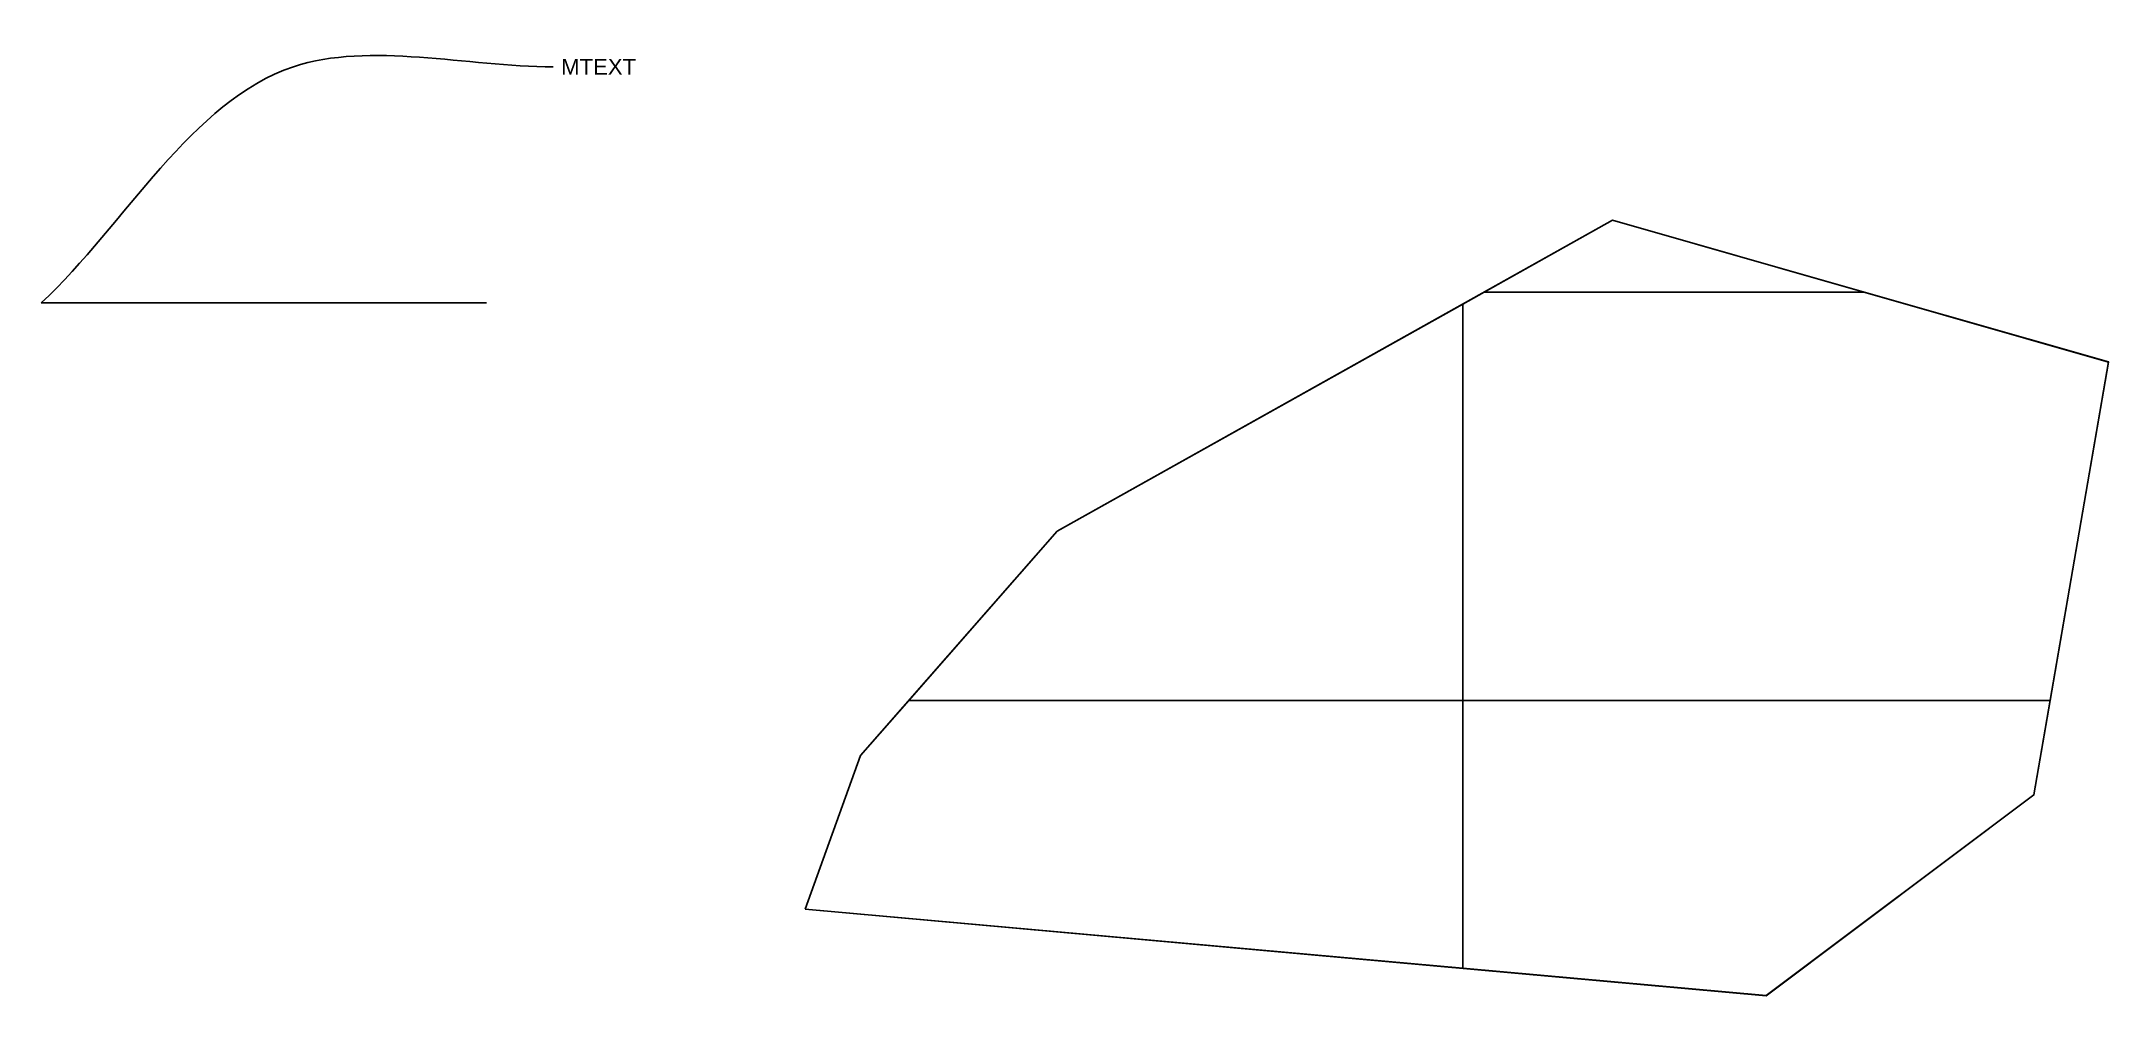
# Model space of a CAD drawing. Extents: x 9.6 to 33.1, y 2.2 to 13.
import ezdxf

# ---------------------------------------------------------------- set-up
doc = ezdxf.new("R2010")
doc.units = 0
doc.header["$MEASUREMENT"] = 0
doc.header["$XCLIPFRAME"] = 2
doc.linetypes.add('ACAD_ISO02W100', pattern=[15, 12, -3])
doc.layers.get('0').update_dxf_attribs({"linetype": 'CONTINUOUS'})
doc.styles.get("Standard").update_dxf_attribs({"font": 'Arial.ttf'})
doc.dimstyles.new('ANNOTATIVE', dxfattribs={"dimscale": 0, "dimtxt": 0.18, "dimasz": 0.18, "dimexe": 0.18, "dimexo": 0.0625, "dimgap": 0.09, "dimtad": 0, "dimtih": 1, "dimtoh": 1, "dimdec": 4, "dimzin": 0, "dimtxsty": 'STANDARD', "dimcen": 0.09, "dimazin": 3, "dimtfac": 1, "dimtdec": 4, "dimtofl": 0, "dimtmove": 0, "dimatfit": 3, "dimtolj": 1, "dimtzin": 0})
picture_1 = doc.add_image_def('image1.jpeg', size_in_pixel=(300, 168))

msp = doc.modelspace()

# ---------------------------------------------------------------- linework, layer by layer
msp.add_line((9.574, 10.07), (14.631, 10.07))
msp.add_lwpolyline([(18.255, 3.182), (29.173, 2.198), (32.216, 4.479), (33.066, 9.399), (27.428, 11.01), (21.119, 7.476), (18.882, 4.927)], close=True)

# ---------------------------------------------------------------- texts
at = {"insert": (15.481, 12.844), "char_height": 0.18, "width": 1, "attachment_point": 1}
msp.add_mtext('MTEXT', dxfattribs=at)

# ---------------------------------------------------------------- pictures from other files: only their frames are drawn
image = msp.add_image(picture_1, insert=(25.728, 10.193), size_in_units=(8.285, 4.64))
image.set_boundary_path([(164.65, 167.5), (61.07, 137.92), (8.246, 167.5), (164.65, 167.5)])
image = msp.add_image(picture_1, insert=(25.728, 5.553), size_in_units=(8.285, 4.64))
image.set_boundary_path([(265.21, 28.22), (164.65, -0.5), (8.246, -0.5), (-0.5, 4.4), (-0.5, 167.5), (241.14, 167.5), (265.21, 28.22)])
image = msp.add_image(picture_1, insert=(17.442, 5.553), size_in_units=(8.285, 4.64))
image.set_boundary_path([(299.5, 4.4), (132.62, 97.86), (71.51, 167.5), (299.5, 167.5), (299.5, 4.4)])
image = msp.add_image(picture_1, insert=(17.442, 0.913), size_in_units=(8.285, 4.64))
image.set_boundary_path([(71.51, -0.5), (51.61, 22.17), (28.93, 85.335), (299.5, 109.72), (299.5, -0.5), (71.51, -0.5)])
image = msp.add_image(picture_1, insert=(25.728, 0.913), size_in_units=(8.285, 4.64))
image.set_boundary_path([(-0.5, 109.72), (124.25, 120.965), (234.425, 38.37), (241.14, -0.5), (-0.5, -0.5), (-0.5, 109.72)])

# ---------------------------------------------------------------- leaders
at = {"linetype": 'ACAD_ISO02W100', "ltscale": 1.5, "has_arrowhead": 0, "path_type": 1, "annotation_type": 0, "has_hookline": 1, "hookline_direction": 0, "text_width": 0.828}
msp.add_leader([(9.574, 10.07), (12.438, 12.754), (15.391, 12.754)], dimstyle='ANNOTATIVE', override={"dimscale": 0, "dimasz": 0.24, "dimgap": 0.09, "dimtad": 0, "dimldrblk": 'OPEN30'}, dxfattribs=at)

doc.saveas('drawing.dxf')
